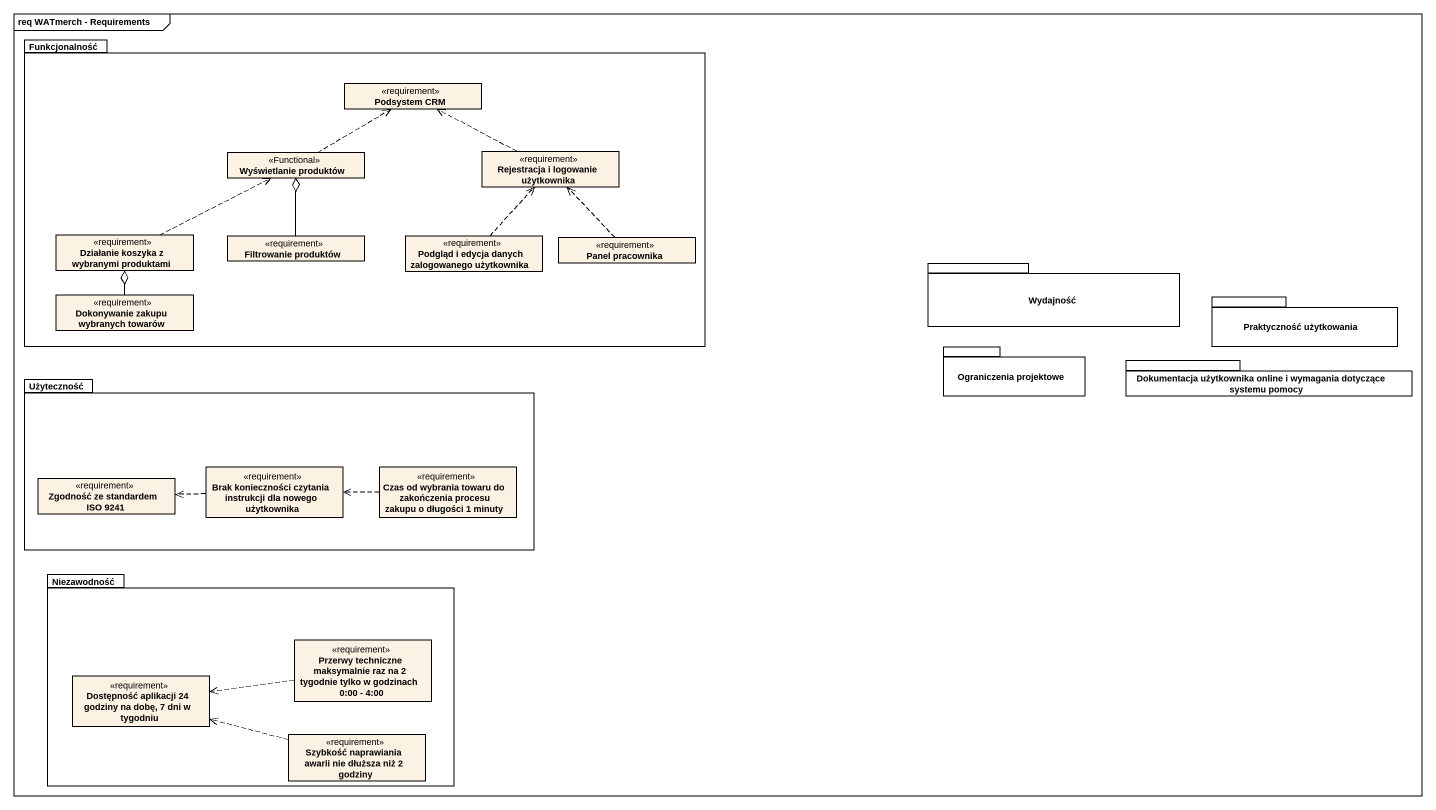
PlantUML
@startuml
mainframe req WATmerch - Requirements
hide circle
hide empty members
package Funkcjonalność {
  class "Podsystem CRM" as Podsystem_CRM <<requirement>>
  class "Wyświetlanie produktów" as Wyświetlanie_produktów <<Functional>>
  class "Rejestracja i logowanie użytkownika" as Rejestracja_i_logowanie <<requirement>>
  class "Działanie koszyka z wybranymi produktami" as Działanie_koszyka_z <<requirement>>
  class "Filtrowanie produktów" as Filtrowanie_produktów <<requirement>>
  class "Podgląd i edycja danych zalogowanego użytkownika" as Podgląd_i_edycja_danych <<requirement>>
  class "Panel pracownika" as Panel_pracownika <<requirement>>
  class "Dokonywanie zakupu wybranych towarów" as Dokonywanie_zakupu <<requirement>>
}
package Wydajność {
}
package "Praktyczność użytkowania" as Praktyczność_użytkowania {
}
package "Ograniczenia projektowe" as Ograniczenia_projektowe {
}
package Użyteczność {
  class "Brak konieczności czytania instrukcji dla nowego użytkownika" as Brak_konieczności_czytania <<requirement>>
  class "Czas od wybrania towaru do zakończenia procesu zakupu o długości 1 minuty" as Czas_od_wybrania_towaru_do <<requirement>>
  class "Zgodność ze standardem ISO 9241" as Zgodność_ze_standardem_ISO <<requirement>>
}
package "Dokumentacja użytkownika online i wymagania dotyczące systemu pomocy" as Dokumentacja_użytkownika {
}
package Niezawodność {
  class "Przerwy techniczne maksymalnie raz na 2 tygodnie tylko w godzinach 0:00 - 4:00" as Przerwy_techniczne <<requirement>>
  class "Dostępność aplikacji 24 godziny na dobę, 7 dni w tygodniu" as Dostępność_aplikacji_24 <<requirement>>
  class "Szybkość naprawiania awarii nie dłuższa niż 2 godziny" as Szybkość_naprawiania_awarii <<requirement>>
}
Wyświetlanie_produktów .right.> Podsystem_CRM
Rejestracja_i_logowanie .left.> Podsystem_CRM
Działanie_koszyka_z .right.> Wyświetlanie_produktów
Filtrowanie_produktów -up-o Wyświetlanie_produktów
Podgląd_i_edycja_danych .up.> Rejestracja_i_logowanie
Panel_pracownika .up.> Rejestracja_i_logowanie
Dokonywanie_zakupu -up-o Działanie_koszyka_z
Brak_konieczności_czytania .left.> Zgodność_ze_standardem_ISO
Czas_od_wybrania_towaru_do .left.> Brak_konieczności_czytania
Przerwy_techniczne .left.> Dostępność_aplikacji_24
Szybkość_naprawiania_awarii .left.> Dostępność_aplikacji_24
@enduml
